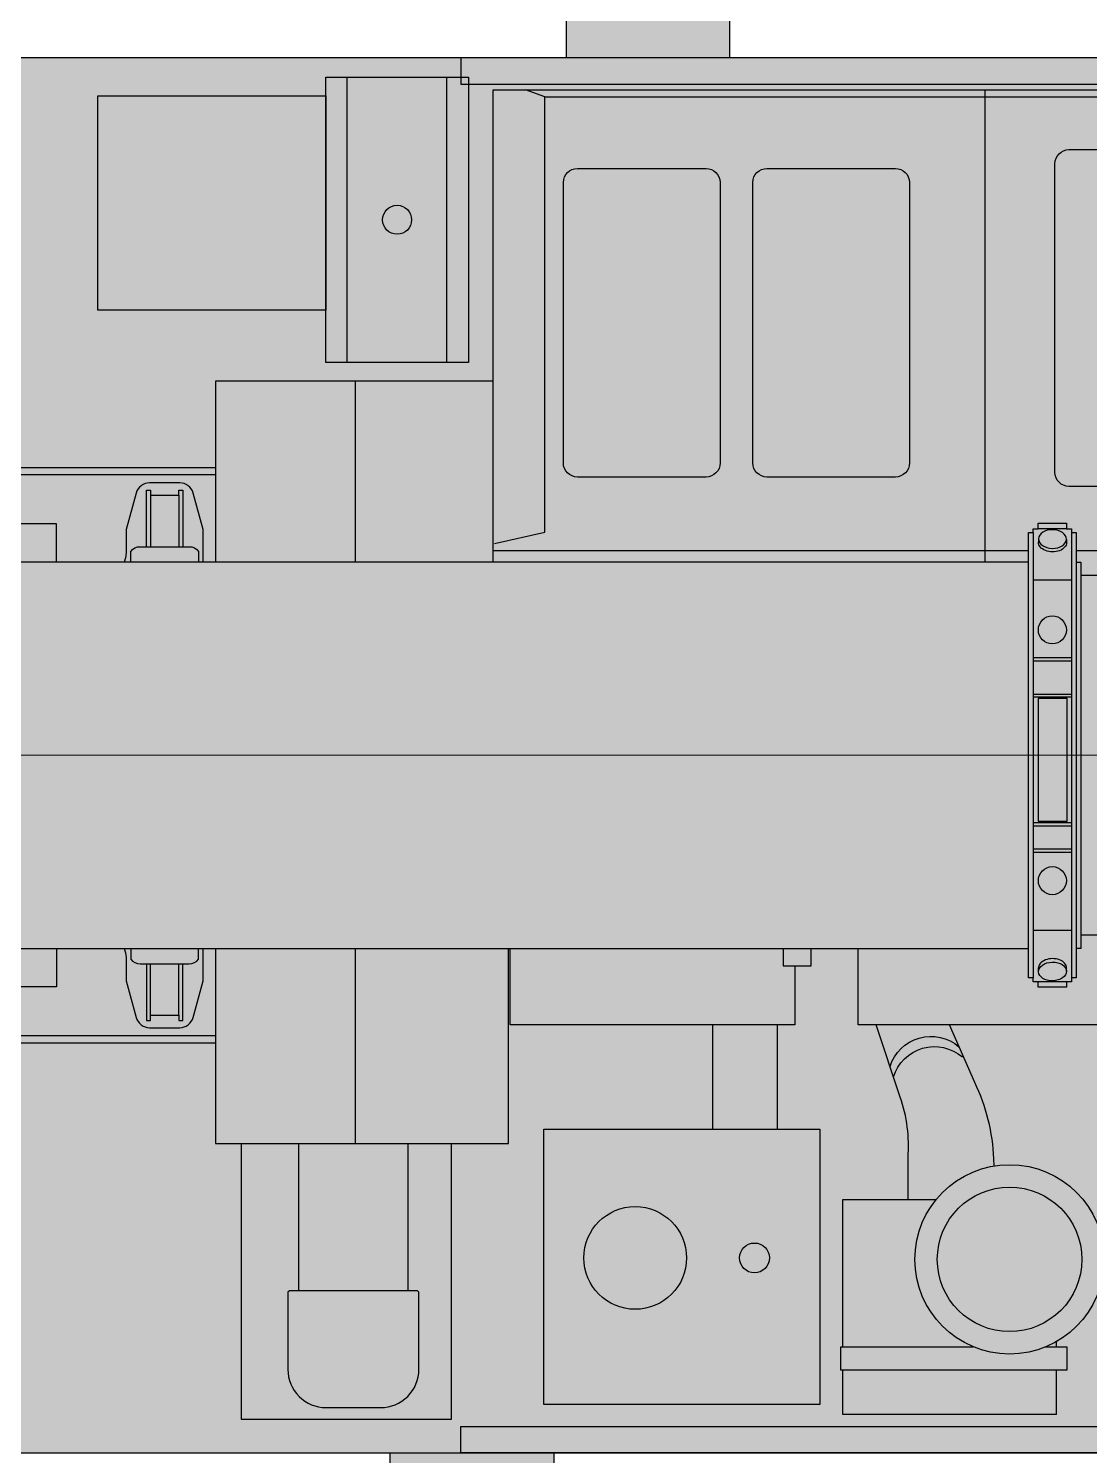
# Model space of a CAD drawing. Header units: millimetres. Extents: x -4300 to 16918, y -16722 to 12457.
# Drawn here: x 4074 to 6342, y -13719 to -10668 of the extents above; entities that cross this region are included whole.
import ezdxf

# ---------------------------------------------------------------- set-up
doc = ezdxf.new("R2010")
doc.units = ezdxf.units.MM
doc.set_wipeout_variables(frame=1)
doc.layers.add('Техника KA-1300SL', color=250, linetype='Continuous')
doc.layers.add('Техника KA-1300SL Штрих', color=7, linetype='Continuous', true_color=0xffe79e)

# ---------------------------------------------------------------- blocks, each defined once
blk = doc.blocks.new('KA-1300SL-20230312.202802')
at = {"color": 0, "linetype": 'ByBlock', "lineweight": -2, "transparency": 16777216}
blk.add_wipeout([(-10.001205318694758, -476.00092897733157), (-10.001205318694758, -484.0018932322829), (-21.000767288245697, -484.00894875631644), (-21.000767288245697, -496.00333961471006), (-81.00094367633932, -496.00333961471006), (-81.00094367633932, -484.00894875631644), (-92.00050564588679, -484.0018932322829), (-92.00050564588679, -476.00092897733157), (-102.00171096457422, -476.00092897733157), (-102.00171096457422, -413.00215487463186), (-111.99938852124978, -413.00215487463186), (-111.99938852124978, 413.00215487463174), (-102.00171096457422, 413.00215487463174), (-102.00171096457422, 476.00092897733157), (-92.00050564588679, 476.00092897733157), (-92.00050564588679, 484.0018932322828), (-81.00094367633932, 484.0089487563166), (-81.00094367633932, 496.00333961471006), (-21.000767288245697, 496.00333961471006), (-21.000767288245697, 484.0089487563166), (-10.001205318694758, 484.0018932322828), (-10.001205318694758, 476.00092897733157), (0, 476.00092897733157), (0, -476.00092897733157)], dxfattribs=at)
at = {"layer": 'Техника KA-1300SL Штрих', "ltscale": 30, "transparency": 16777216}
h = blk.add_hatch(color=256, dxfattribs=at)
h.dxf.hatch_style = 1
h.paths.add_polyline_path([(0, -476.0009289773316), (-10.0012053186947, -476.0009289773316), (-10.0012053186947, -484.0018932322828), (-21.0007672882457, -484.0089487563164), (-21.0007672882457, -496.0033396147101), (-81.00094367633938, -496.0033396147101), (-81.00094367633938, -484.0089487563164), (-92.00050564588673, -484.0018932322828), (-92.00050564588673, -476.0009289773316), (-102.0017109645742, -476.0009289773316), (-102.0017109645742, -413.0021548746317), (-111.9993885212498, -413.0021548746317), (-111.9993885212498, 413.0021548746317), (-102.0017109645742, 413.0021548746317), (-102.0017109645742, 476.0009289773316), (-92.00050564588673, 476.0009289773316), (-92.00050564588673, 484.0018932322828), (-81.00094367633938, 484.0089487563164), (-81.00094367633938, 496.0033396147101), (-21.0007672882457, 496.0033396147101), (-21.0007672882457, 484.0089487563164), (-10.0012053186947, 484.0018932322828), (-10.0012053186947, 476.0009289773316), (0, 476.0009289773316)])
h.paths.add_polyline_path([(-82.75071363685493, 141.0011200644403), (-82.75071363685493, -121.0128204751309), (-20.80212667860906, -121.0128204751309), (-20.80212667860906, 141.0011200644403)], flags=16)
h = blk.add_hatch(color=256, dxfattribs=at)
h.dxf.hatch_style = 1
h.set_gradient(color1=(173, 173, 173), tint=1, name='CYLINDER')
h.paths.add_polyline_path([(-82.75071363685493, 141.0011200644403), (-82.75071363685493, -121.0128204751309), (-20.80212667860906, -121.0128204751309), (-20.80212667860906, 141.0011200644403)])
at = {"color": 0, "linetype": 'ByBlock', "lineweight": -2, "transparency": 16777216}
for p, q in [((-81.0855623419593, 461.5372072457048), (-81.0855623419593, 454.0665817118952)), ((-21.39582901136964, 461.5372072457048), (-21.39582901136964, 454.0665817118952)), ((-81.0855623419593, -461.5372072457048), (-81.0855623419593, -454.0665817118952)), ((-21.39582901136964, -461.5372072457048), (-21.39582901136964, -454.0665817118952))]:
    blk.add_line(p, q, dxfattribs=at)
for points in [[(0, -476.0009289773316), (-10.0012053186947, -476.0009289773316), (-10.0012053186947, -484.0018932322828), (-21.0007672882457, -484.0089487563164), (-21.0007672882457, -496.0033396147101), (-81.00094367633938, -496.0033396147101), (-81.00094367633938, -484.0089487563164), (-92.00050564588673, -484.0018932322828), (-92.00050564588673, -476.0009289773316), (-102.0017109645742, -476.0009289773316), (-102.0017109645742, -413.0021548746317), (-111.9993885212498, -413.0021548746317), (-111.9993885212498, 413.0021548746317), (-102.0017109645742, 413.0021548746317), (-102.0017109645742, 476.0009289773316), (-92.00050564588673, 476.0009289773316), (-92.00050564588673, 484.0018932322828), (-81.00094367633938, 484.0089487563164), (-81.00094367633938, 496.0033396147101), (-21.0007672882457, 496.0033396147101), (-21.0007672882457, 484.0089487563164), (-10.0012053186947, 484.0018932322828), (-10.0012053186947, 476.0009289773316), (0, 476.0009289773316)], [(-82.75071363685493, 141.0011200644403), (-82.75071363685493, -121.0128204751309), (-20.80212667860906, -121.0128204751309), (-20.80212667860906, 141.0011200644403)]]:
    blk.add_lwpolyline(points, close=True, dxfattribs=at)
for points in [[(-92.00050564588673, -476.0009289773316), (-92.00050564588673, 476.0009289773316)], [(-81.00094367633938, 484.0089487563164), (-21.0007672882457, 484.0089487563164)], [(-9.983566508602962, -476.0009289773316), (-9.983566508602962, 476.0009289773316)], [(-102.0017109645742, -413.0021548746317), (-102.0017109645742, 413.0021548746317)], [(-92.00050564588673, 374.6271596518091), (-9.983566508602962, 374.6271596518091)], [(-91.98639459782498, 208.0039040566307), (-9.983566508602962, 208.0039040566307)], [(-91.98639459782498, 201.0012964525413), (-9.983566508602962, 201.0012964525413)], [(-10.0012053186947, 150.5013831766919), (-91.98639459782498, 150.5013831766919)], [(-91.98639459782498, 144.5006599854769), (-10.0012053186947, 144.5006599854769)], [(-91.98639459782498, -124.5123603961674), (-10.0012053186947, -124.5123603961674)], [(-10.0012053186947, -130.5130835873824), (-91.98639459782498, -130.5130835873824)], [(-91.98639459782498, -201.0012964525413), (-9.983566508602962, -201.0012964525413)], [(-91.98639459782498, -208.0039040566307), (-9.983566508602962, -208.0039040566307)], [(-92.00050564588673, -374.6271596518091), (-9.983566508602962, -374.6271596518091)], [(-81.00094367633938, -484.0089487563164), (-21.0007672882457, -484.0089487563164)]]:
    blk.add_lwpolyline(points, dxfattribs=at)
for centre in [(-50.99792297939348, 268.0152194573784), (-50.99792297939348, -268.0152194573784)]:
    blk.add_circle(centre, 29.97591387476148, dxfattribs=at)
blk.add_ellipse((-51.24069567666447, 462.2074820289672), major_axis=(-29.84486666529483, -0.6702747832623553), ratio=0.6705945017186393, dxfattribs=at)
blk.add_ellipse((-51.24069567666447, 454.7368564951576), major_axis=(-29.84486666529483, -0.6702747832623553), ratio=0.6705945017186393, start_param=6.253066318230379, end_param=9.42477796076938, dxfattribs=at)
at = {"color": 0, "linetype": 'ByBlock', "lineweight": -2, "transparency": 16777216, "extrusion": (0, 0, -1)}
blk.add_ellipse((-51.24069567666447, -462.2074820289672), major_axis=(-29.84486666529483, 0.6702747832623592), ratio=0.6705945017186393, dxfattribs=at)
blk.add_ellipse((-51.24069567666447, -454.7368564951576), major_axis=(-29.84486666529483, 0.6702747832623592), ratio=0.6705945017186393, start_param=6.253066318230379, end_param=9.42477796076938, dxfattribs=at)
blk = doc.blocks.new('KA-1300SL-20230914.120726')
at = {"color": 0, "linetype": 'ByBlock', "lineweight": -2, "transparency": 16777216}
blk.add_wipeout([(-9291.96874633288, 39.8931405182675), (-9307.615104170627, 29.948719068915125), (-9317.52333490026, 14.279418020121739), (-9319.799420021593, -4.119480535760886), (-9314.008272035619, -21.730915359586106), (-9301.256904063246, -35.18835368871896), (-9291.96920302798, -39.8929759863322), (-9291.969203027984, -39.89297598632402), (-9290.698294881266, -213.8917088613207), (-9288.597346624207, -387.8823990319279), (-9285.666406069016, -561.861086913761), (-9281.905539916435, -735.8238131955832), (-9281.905539916428, -735.8238131955977), (-9259.785850837165, -1295.4048556536372), (-9259.785850837165, -1295.4048556536372), (-9253.520432900952, -1320.3568249843775), (-9239.762042273976, -1342.0953374163091), (-9219.892449161813, -1358.4371703904499), (-9195.907178513839, -1367.7410957631637), (-9180.256805328838, -1369.5288124765766), (-9088.04786731637, -1369.5288124765766), (-9088.033798504744, -1359.550507830706), (-9051.300131348788, -1359.5364390190807), (-9051.296614145882, -1317.2455912707792), (-9042.943257242834, -1317.2455912707792), (-9042.943257242834, -1359.5118185987349), (-8492.884377485316, -1449.4748345423495), (-7903.365998319267, -1449.4748345423495), (-7903.102208101279, -1452.8689353471646), (-7903.102208101279, -1452.8689353471646), (-7901.834117993775, -1459.140302861123), (-7898.30377663728, -1464.4764806057747), (-7893.027941696531, -1468.0963795952302), (-7886.778869412003, -1469.4701330660582), (-7886.778869412003, -1469.4701330660582), (-7588.611510212533, -1469.4701330660582), (-7588.611510212533, -1250.3694952057322), (-7613.544961617034, -1250.3694952057322), (-7613.488686370632, -1242.508546709667), (-7613.488686370632, -1242.508546709667), (-7604.553499974532, -1249.0780643791431), (-7593.463875160912, -1249.2058917461673), (-7584.379632518811, -1242.844079585937), (-7580.7083552815275, -1232.379002338751), (-7580.7083552815275, -1150.403554195902), (-7590.964518957016, -1150.403554195902), (-7590.964518957016, -837.8649039202892), (-7557.290818329748, -837.8649039202892), (-7557.290818329748, -1148.5921946990302), (-7557.797295548291, -1148.5921946990302), (-7562.0882830942755, -1152.8831822450156), (-7562.0882830942755, -1441.188304494527), (-7562.0882830942755, -1441.188304494527), (-7558.0994565668225, -1461.1820058817702), (-7546.768293404287, -1478.1308575718567), (-7529.817154245315, -1489.4585984517298), (-7509.822647903035, -1493.4433880769175), (-7509.822647903035, -1493.4433880769175), (-7496.415070423265, -1493.4609740916048), (-7492.3409258957945, -1491), (1943.4022932506177, -1491), (1943.4022932506177, -1473.6696733364734), (2178.4745495095694, -1473.6696733364734), (2178.4745495095694, -1451.194746763652), (2191.1857208138244, -1451.194746763652), (2191.1857208138244, -1470.4901219089588), (2194.386375458779, -1473.680224945192), (2253.6688304486015, -1473.680224945192), (2253.6688304486015, -1485.7758857408044), (2328.645044807424, -1485.7758857408044), (2328.645044807424, -1473.680224945192), (2473.596010991968, -1473.680224945192), (2473.596010991968, -1485.7794029437082), (2548.561673742077, -1485.7794029437082), (2548.561673742077, -1473.680224945192), (2607.8335771231787, -1473.680224945192), (2611.0447833768476, -1470.4901219089588), (2611.0447833768476, -1261.3959263177476), (3379.6626517470922, -1261.3959263177476), (3379.6626517470922, -1397.8774679033277), (3390.667979641671, -1407.8944617811712), (3709.5375951490623, -1407.8944617811712), (3720.53940584074, -1397.8915367149566), (3720.53940584074, -1261.3959263177476), (3723.666199224658, -1261.3959263177476), (3755.820468196295, -1234.5596681408097), (3755.9154326747666, -1113.6452666195974), (3763.63569305463, -1113.6452666195974), (3763.63569305463, -1401.5142557086992), (3773.613997700507, -1401.5142557086992), (3773.613997700507, -1461.486082468201), (3776.1956246339096, -1482.5963343132853), (3785.111734001999, -1488.6881297474229), (3793.4158500643507, -1491.2134814343226), (3864.322660660305, -1491.2134814343226), (3872.64084553429, -1488.6881297474229), (3881.542886090756, -1482.5963343132853), (3883.5969325881724, -1461.486082468201), (3883.5969325881724, -1401.5142557086992), (3908.399985074683, -1401.5142557086992), (3909.999999999998, -1399.4953812403437), (3909.999999999998, 1399.4953812403446), (3908.399985074683, 1401.5142557086992), (3883.5969325881724, 1401.5142557086992), (3883.5969325881724, 1461.4860824682046), (3881.542886090756, 1482.5963343132871), (3872.64084553429, 1488.6881297474256), (3864.322660660305, 1491.2134814343235), (3793.4158500643507, 1491.2134814343235), (3785.111734001999, 1488.6881297474256), (3776.1956246339096, 1482.5963343132871), (3773.613997700507, 1461.4860824682046), (3773.613997700507, 1401.5142557086992), (3763.63569305463, 1401.5142557086992), (3763.63569305463, 1113.6452666195992), (3755.9154326747666, 1113.6452666195992), (3755.820468196295, 1234.5596681408088), (3723.666199224658, 1261.3959263177503), (3197.7353314060374, 1261.3959263177503), (3197.7353314060374, 1397.8915367149575), (3186.7335207143615, 1407.894461781173), (2824.8731340802697, 1407.894461781173), (2813.8678061856917, 1397.8774679033313), (2813.8678061856917, 1261.3959263177503), (2611.0447833768476, 1261.3959263177503), (2611.0447833768476, 1470.4901219089597), (2607.8335771231787, 1473.6802249451948), (2548.561673742077, 1473.6802249451948), (2548.561673742077, 1485.779402943711), (2473.596010991968, 1485.779402943711), (2473.596010991968, 1473.6802249451948), (2328.645044807424, 1473.6802249451948), (2328.645044807424, 1485.7758857408053), (2253.6688304486015, 1485.7758857408053), (2253.6688304486015, 1473.6802249451948), (2194.386375458779, 1473.6802249451948), (2191.1857208138244, 1470.4901219089597), (2191.1857208138244, 1451.1947467636537), (2178.4745495095694, 1451.1947467636537), (2178.4745495095694, 1473.669673336476), (1943.4022932506177, 1473.669673336476), (1943.4022932506177, 1491.0000000000027), (-7492.3409258957945, 1491.0000000000027), (-7496.415070423265, 1493.4609740916067), (-7509.822647903035, 1493.4433880769184), (-7509.822647903035, 1493.4433880769184), (-7529.8127563827975, 1489.4510313464225), (-7546.7600068112515, 1478.1225693055521), (-7558.091890349616, 1461.1776064915111), (-7562.0882830942755, 1441.1883044945307), (-7562.0882830942755, 1441.1883044945307), (-7562.0882830942755, 1152.8831822450165), (-7557.797295548291, 1148.592194699032), (-7557.290818329748, 1148.592194699032), (-7557.290818329748, 837.8649039202892), (-7590.964518957016, 837.8649039202892), (-7590.964518957016, 1150.403554195901), (-7580.7083552815275, 1150.403554195901), (-7580.7083552815275, 1232.3790023387528), (-7580.7083552815275, 1232.3790023387528), (-7584.379632518811, 1242.8440795859397), (-7593.463875160912, 1249.20589174617), (-7604.553499974532, 1249.0780643791468), (-7613.488686370632, 1242.5085467096696), (-7613.544961617034, 1250.369495205733), (-7588.611510212533, 1250.369495205733), (-7588.611510212533, 1469.47013306606), (-7886.778869412003, 1469.47013306606), (-7886.778869412003, 1469.47013306606), (-7893.027941696532, 1468.0963795952312), (-7898.30377663728, 1464.4764806057765), (-7901.834117993775, 1459.1403028611248), (-7903.102208101279, 1452.8689353471646), (-7903.102208101279, 1452.8689353471646), (-7903.365998319267, 1449.4748345423513), (-8492.884377485316, 1449.4748345423513), (-9042.943257242834, 1359.5118185987385), (-9042.943257242834, 1317.245591270782), (-9051.296614145882, 1317.245591270782), (-9051.300131348788, 1359.5364390190834), (-9088.033798504744, 1359.5505078307078), (-9088.04786731637, 1369.5288124765802), (-9180.256805328838, 1369.5288124765802), (-9180.256805328838, 1369.5288124765802), (-9205.58735338048, 1365.0321947697985), (-9228.238900297973, 1352.835323956252), (-9245.936526471203, 1334.163145100255), (-9256.902839963957, 1310.8909255289227), (-9259.785850837165, 1295.4048556536409), (-9281.905539916428, 735.8238131956014), (-9281.905539916428, 735.8238131956032), (-9285.666472602039, 561.8611304214219), (-9288.597359229563, 387.88248369650773), (-9290.698133080092, 213.89183348252027), (-9291.96874633147, 39.89314051437759), (-9291.968746331466, 39.89314051435758)], dxfattribs=at)
at = {"layer": 'Техника KA-1300SL Штрих', "true_color": 0xadadad, "transparency": 16777216}
h = blk.add_hatch(color=253, dxfattribs=at)
h.dxf.hatch_style = 1
edge = h.paths.add_edge_path()
edge.add_arc((-9277.597083048966, 1.374302019340151e-09), 42.40291694974341, 109.8117585431107, 250.1875855357099)
edge.add_arc((27182.637754929, 139.5180317293714), 36475.04819800975, 180.2818237534648, 181.3751375568998)
edge.add_line((-9281.905539916428, -735.8238131955995), (-9259.785850837165, -1295.404855653637))
edge.add_arc((-9178.912336112773, -1288.360191174856), 81.1797553673018, 184.9783083922661, 269.0510450129045)
edge.add_line((-9180.256805328838, -1369.528812476577), (-9088.04786731637, -1369.528812476577))
edge.add_line((-9088.04786731637, -1369.528812476577), (-9088.033798504744, -1359.550507830706))
edge.add_line((-9088.033798504744, -1359.550507830706), (-9051.300131348788, -1359.536439019082))
edge.add_line((-9051.300131348788, -1359.536439019082), (-9051.296614145882, -1317.24559127078))
edge.add_line((-9051.296614145882, -1317.24559127078), (-9042.943257242834, -1317.24559127078))
edge.add_line((-9042.943257242834, -1317.24559127078), (-9042.943257242834, -1359.511818598735))
edge.add_line((-9042.943257242834, -1359.511818598735), (-8492.884377485316, -1449.47483454235))
edge.add_line((-8492.884377485316, -1449.47483454235), (-7903.365998319267, -1449.47483454235))
edge.add_line((-7903.365998319267, -1449.47483454235), (-7903.102208101279, -1452.868935347165))
edge.add_arc((-7886.379061033759, -1452.751352403245), 16.72356043402818, 180.4028485419735, 268.6301053885255)
edge.add_line((-7886.778869412004, -1469.470133066058), (-7588.611510212534, -1469.470133066058))
edge.add_line((-7588.611510212534, -1469.470133066058), (-7588.611510212534, -1250.369495205731))
edge.add_line((-7588.611510212534, -1250.369495205731), (-7613.544961617034, -1250.369495205731))
edge.add_line((-7613.544961617034, -1250.369495205731), (-7613.488686370632, -1242.508546709668))
edge.add_arc((-7598.810003777294, -1231.905225529328), 18.10784754545376, 215.8429124893747, 358.5007323689258)
edge.add_line((-7580.708355281528, -1232.379002338751), (-7580.708355281528, -1150.403554195901))
edge.add_line((-7580.708355281528, -1150.403554195901), (-7590.964518957016, -1150.403554195901))
edge.add_line((-7590.964518957016, -1150.403554195901), (-7590.964518957016, -837.8649039202892))
edge.add_line((-7590.964518957016, -837.8649039202892), (-7557.290818329749, -837.8649039202892))
edge.add_line((-7557.290818329749, -837.8649039202892), (-7557.290818329749, -1148.59219469903))
edge.add_line((-7557.290818329749, -1148.59219469903), (-7557.797295548292, -1148.59219469903))
edge.add_line((-7557.797295548292, -1148.59219469903), (-7562.088283094276, -1152.883182245015))
edge.add_line((-7562.088283094276, -1152.883182245015), (-7562.088283094276, -1441.188304494527))
edge.add_arc((-7509.795278835592, -1441.150377226416), 52.29301801269855, 180.0415556926017, 269.9700125908796)
edge.add_line((-7509.822647903035, -1493.443388076917), (-7496.415070423264, -1493.460974091605))
edge.add_line((-7496.415070423264, -1493.460974091605), (-7492.340925895795, -1490.999999999999))
edge.add_line((-7492.340925895795, -1490.999999999999), (1943.402293250619, -1490.999999999999))
edge.add_line((1943.402293250619, -1490.999999999999), (1943.402293250619, -1473.669673336474))
edge.add_line((1943.402293250619, -1473.669673336474), (2178.474549509569, -1473.669673336474))
edge.add_line((2178.474549509569, -1473.669673336474), (2178.474549509569, -1451.194746763652))
edge.add_line((2178.474549509569, -1451.194746763652), (2191.185720813824, -1451.194746763652))
edge.add_line((2191.185720813824, -1451.194746763652), (2191.185720813824, -1470.490121908958))
edge.add_line((2191.185720813824, -1470.490121908958), (2194.386375458779, -1473.680224945193))
edge.add_line((2194.386375458779, -1473.680224945193), (2253.668830448601, -1473.680224945193))
edge.add_line((2253.668830448601, -1473.680224945193), (2253.668830448601, -1485.775885740803))
edge.add_line((2253.668830448601, -1485.775885740803), (2328.645044807424, -1485.775885740803))
edge.add_line((2328.645044807424, -1485.775885740803), (2328.645044807424, -1473.680224945193))
edge.add_line((2328.645044807424, -1473.680224945193), (2473.596010991968, -1473.680224945193))
edge.add_line((2473.596010991968, -1473.680224945193), (2473.596010991968, -1485.779402943709))
edge.add_line((2473.596010991968, -1485.779402943709), (2548.561673742078, -1485.779402943709))
edge.add_line((2548.561673742078, -1485.779402943709), (2548.561673742078, -1473.680224945193))
edge.add_line((2548.561673742078, -1473.680224945193), (2607.833577123179, -1473.680224945193))
edge.add_line((2607.833577123179, -1473.680224945193), (2611.044783376848, -1470.490121908958))
edge.add_line((2611.044783376848, -1470.490121908958), (2611.044783376848, -1261.395926317748))
edge.add_line((2611.044783376848, -1261.395926317748), (3379.662651747093, -1261.395926317748))
edge.add_line((3379.662651747093, -1261.395926317748), (3379.662651747093, -1397.877467903329))
edge.add_line((3379.662651747093, -1397.877467903329), (3390.667979641671, -1407.894461781171))
edge.add_line((3390.667979641671, -1407.894461781171), (3709.537595149063, -1407.894461781171))
edge.add_line((3709.537595149063, -1407.894461781171), (3720.539405840739, -1397.891536714956))
edge.add_line((3720.539405840739, -1397.891536714956), (3720.539405840739, -1261.395926317748))
edge.add_line((3720.539405840739, -1261.395926317748), (3723.666199224658, -1261.395926317748))
edge.add_line((3723.666199224658, -1261.395926317748), (3755.820468196295, -1234.559668140809))
edge.add_line((3755.820468196295, -1234.559668140809), (3755.915432674766, -1113.645266619597))
edge.add_line((3755.915432674766, -1113.645266619597), (3763.635693054631, -1113.645266619597))
edge.add_line((3763.635693054631, -1113.645266619597), (3763.635693054631, -1401.514255708697))
edge.add_line((3763.635693054631, -1401.514255708697), (3773.613997700507, -1401.514255708697))
edge.add_line((3773.613997700507, -1401.514255708697), (3773.613997700507, -1461.486082468203))
edge.add_line((3773.613997700507, -1461.486082468203), (3776.19562463391, -1482.596334313285))
edge.add_line((3776.19562463391, -1482.596334313285), (3785.111734001998, -1488.688129747424))
edge.add_line((3785.111734001998, -1488.688129747424), (3793.415850064351, -1491.213481434322))
edge.add_line((3793.415850064351, -1491.213481434322), (3864.322660660305, -1491.213481434322))
edge.add_line((3864.322660660305, -1491.213481434322), (3872.640845534289, -1488.688129747424))
edge.add_line((3872.640845534289, -1488.688129747424), (3881.542886090755, -1482.596334313285))
edge.add_line((3881.542886090755, -1482.596334313285), (3883.596932588173, -1461.486082468203))
edge.add_line((3883.596932588173, -1461.486082468203), (3883.596932588173, -1401.514255708697))
edge.add_line((3883.596932588173, -1401.514255708697), (3908.399985074683, -1401.514255708697))
edge.add_line((3908.399985074683, -1401.514255708697), (3909.999999999999, -1399.495381240343))
edge.add_line((3909.999999999999, -1399.495381240343), (3909.999999999999, 1399.495381240345))
edge.add_line((3909.999999999999, 1399.495381240345), (3908.399985074683, 1401.514255708699))
edge.add_line((3908.399985074683, 1401.514255708699), (3883.596932588173, 1401.514255708699))
edge.add_line((3883.596932588173, 1401.514255708699), (3883.596932588173, 1461.486082468205))
edge.add_line((3883.596932588173, 1461.486082468205), (3881.542886090755, 1482.596334313287))
edge.add_line((3881.542886090755, 1482.596334313287), (3872.640845534289, 1488.688129747426))
edge.add_line((3872.640845534289, 1488.688129747426), (3864.322660660305, 1491.213481434324))
edge.add_line((3864.322660660305, 1491.213481434324), (3793.415850064351, 1491.213481434324))
edge.add_line((3793.415850064351, 1491.213481434324), (3785.111734001998, 1488.688129747426))
edge.add_line((3785.111734001998, 1488.688129747426), (3776.19562463391, 1482.596334313287))
edge.add_line((3776.19562463391, 1482.596334313287), (3773.613997700507, 1461.486082468205))
edge.add_line((3773.613997700507, 1461.486082468205), (3773.613997700507, 1401.514255708699))
edge.add_line((3773.613997700507, 1401.514255708699), (3763.635693054631, 1401.514255708699))
edge.add_line((3763.635693054631, 1401.514255708699), (3763.635693054631, 1113.645266619599))
edge.add_line((3763.635693054631, 1113.645266619599), (3755.915432674766, 1113.645266619599))
edge.add_line((3755.915432674766, 1113.645266619599), (3755.820468196295, 1234.559668140811))
edge.add_line((3755.820468196295, 1234.559668140811), (3723.666199224658, 1261.39592631775))
edge.add_line((3723.666199224658, 1261.39592631775), (3197.735331406037, 1261.39592631775))
edge.add_line((3197.735331406037, 1261.39592631775), (3197.735331406037, 1397.891536714958))
edge.add_line((3197.735331406037, 1397.891536714958), (3186.733520714361, 1407.894461781173))
edge.add_line((3186.733520714361, 1407.894461781173), (2824.873134080269, 1407.894461781173))
edge.add_line((2824.873134080269, 1407.894461781173), (2813.867806185691, 1397.877467903331))
edge.add_line((2813.867806185691, 1397.877467903331), (2813.867806185691, 1261.39592631775))
edge.add_line((2813.867806185691, 1261.39592631775), (2611.044783376848, 1261.39592631775))
edge.add_line((2611.044783376848, 1261.39592631775), (2611.044783376848, 1470.49012190896))
edge.add_line((2611.044783376848, 1470.49012190896), (2607.833577123179, 1473.680224945195))
edge.add_line((2607.833577123179, 1473.680224945195), (2548.561673742078, 1473.680224945195))
edge.add_line((2548.561673742078, 1473.680224945195), (2548.561673742078, 1485.779402943711))
edge.add_line((2548.561673742078, 1485.779402943711), (2473.596010991968, 1485.779402943711))
edge.add_line((2473.596010991968, 1485.779402943711), (2473.596010991968, 1473.680224945195))
edge.add_line((2473.596010991968, 1473.680224945195), (2328.645044807424, 1473.680224945195))
edge.add_line((2328.645044807424, 1473.680224945195), (2328.645044807424, 1485.775885740805))
edge.add_line((2328.645044807424, 1485.775885740805), (2253.668830448601, 1485.775885740805))
edge.add_line((2253.668830448601, 1485.775885740805), (2253.668830448601, 1473.680224945195))
edge.add_line((2253.668830448601, 1473.680224945195), (2194.386375458779, 1473.680224945195))
edge.add_line((2194.386375458779, 1473.680224945195), (2191.185720813824, 1470.49012190896))
edge.add_line((2191.185720813824, 1470.49012190896), (2191.185720813824, 1451.194746763654))
edge.add_line((2191.185720813824, 1451.194746763654), (2178.474549509569, 1451.194746763654))
edge.add_line((2178.474549509569, 1451.194746763654), (2178.474549509569, 1473.669673336476))
edge.add_line((2178.474549509569, 1473.669673336476), (1943.402293250619, 1473.669673336476))
edge.add_line((1943.402293250619, 1473.669673336476), (1943.402293250619, 1491.000000000001))
edge.add_line((1943.402293250619, 1491.000000000001), (-7492.340925895795, 1491.000000000001))
edge.add_line((-7492.340925895795, 1491.000000000001), (-7496.415070423264, 1493.460974091607))
edge.add_line((-7496.415070423264, 1493.460974091607), (-7509.822647903035, 1493.443388076918))
edge.add_arc((-7509.766925388432, 1441.122018053988), 52.32139969529743, 90.0610202619338, 179.9274114545853)
edge.add_line((-7562.088283094276, 1441.188304494529), (-7562.088283094276, 1152.883182245017))
edge.add_line((-7562.088283094276, 1152.883182245017), (-7557.797295548292, 1148.592194699032))
edge.add_line((-7557.797295548292, 1148.592194699032), (-7557.290818329749, 1148.592194699032))
edge.add_line((-7557.290818329749, 1148.592194699032), (-7557.290818329749, 837.864903920291))
edge.add_line((-7557.290818329749, 837.864903920291), (-7590.964518957016, 837.864903920291))
edge.add_line((-7590.964518957016, 837.864903920291), (-7590.964518957016, 1150.403554195903))
edge.add_line((-7590.964518957016, 1150.403554195903), (-7580.708355281528, 1150.403554195903))
edge.add_line((-7580.708355281528, 1150.403554195903), (-7580.708355281528, 1232.379002338753))
edge.add_arc((-7598.810003777294, 1231.90522552933), 18.10784754545368, 1.499267631074234, 144.1570875106253)
edge.add_line((-7613.488686370632, 1242.50854670967), (-7613.544961617034, 1250.369495205733))
edge.add_line((-7613.544961617034, 1250.369495205733), (-7588.611510212534, 1250.369495205733))
edge.add_line((-7588.611510212534, 1250.369495205733), (-7588.611510212534, 1469.47013306606))
edge.add_line((-7588.611510212534, 1469.47013306606), (-7886.778869412004, 1469.47013306606))
edge.add_arc((-7886.379061033759, 1452.751352403247), 16.72356043402784, 91.36989461147445, 179.5971514580265)
edge.add_line((-7903.102208101279, 1452.868935347166), (-7903.365998319267, 1449.474834542351))
edge.add_line((-7903.365998319267, 1449.474834542351), (-8492.884377485316, 1449.474834542351))
edge.add_line((-8492.884377485316, 1449.474834542351), (-9042.943257242834, 1359.511818598737))
edge.add_line((-9042.943257242834, 1359.511818598737), (-9042.943257242834, 1317.245591270782))
edge.add_line((-9042.943257242834, 1317.245591270782), (-9051.296614145882, 1317.245591270782))
edge.add_line((-9051.296614145882, 1317.245591270782), (-9051.300131348788, 1359.536439019083))
edge.add_line((-9051.300131348788, 1359.536439019083), (-9088.033798504744, 1359.550507830708))
edge.add_line((-9088.033798504744, 1359.550507830708), (-9088.04786731637, 1369.528812476578))
edge.add_line((-9088.04786731637, 1369.528812476578), (-9180.256805328838, 1369.528812476578))
edge.add_arc((-9178.912336112773, 1288.360191174858), 81.17975536730201, 90.94895498709552, 175.0216916077339)
edge.add_line((-9259.785850837165, 1295.404855653639), (-9281.905539916428, 735.8238131956014))
edge.add_arc((27177.32752926914, -139.4173518668249), 36469.73708556472, 178.6248203610901, 179.718293120544)
edge = h.paths.add_edge_path(flags=17)
edge.add_line((-7562.088283094276, 1284.535604239912), (-7562.088283094276, 1441.188304494529))
edge.add_arc((-7509.766925388432, 1441.122018053988), 52.32139969529763, 90.06102026193378, 179.9274114545853, ccw=False)
edge.add_line((-7509.822647903035, 1493.443388076918), (-7496.415070423264, 1493.460974091607))
edge.add_line((-7496.415070423264, 1493.460974091607), (-7492.340925895795, 1491.000000000001))
edge.add_line((-7492.340925895795, 1491.000000000001), (-4998.237293179744, 1491.000000000001))
edge.add_line((-4998.237293179744, 1491.000000000001), (-4998.237293179744, 1434.477481348843))
edge.add_line((-4998.237293179744, 1434.477481348843), (-7497.677746266713, 1434.477481348843))
edge.add_arc((-7497.224810091227, 1414.15833324625), 20.32419569858019, 91.27697450935241, 179.086999573225)
edge.add_line((-7517.546425485788, 1414.482182825133), (-7517.546425485788, 1304.534419966529))
edge.add_arc((-7537.965078200546, 1304.951197988956), 20.42290583158759, 271.5332478487762, 358.8306620186255, ccw=False)
edge.add_line((-7537.418621907768, 1284.535604239913), (-7562.088283094276, 1284.535604239912))
edge = h.paths.add_edge_path(flags=17)
edge.add_arc((-9277.59708304896, 1.374301994511921e-09), 42.40291694974527, 109.8117585431176, 250.187585535703)
edge.add_arc((27182.637754929, 139.5180317293714), 36475.04819800975, 180.2818237534648, 181.3751375568998)
edge.add_line((-9281.905539916428, -735.8238131955995), (-9259.785850837165, -1295.404855653637))
edge.add_arc((-9178.912336112773, -1288.360191174856), 81.1797553673018, 184.9783083922661, 269.0510450129045)
edge.add_line((-9180.256805328838, -1369.528812476577), (-9088.04786731637, -1369.528812476577))
edge.add_line((-9088.04786731637, -1369.528812476577), (-9088.033798504744, -1359.550507830706))
edge.add_line((-9088.033798504744, -1359.550507830706), (-9051.300131348788, -1359.536439019082))
edge.add_line((-9051.300131348788, -1359.536439019082), (-9051.296614145882, -1317.24559127078))
edge.add_line((-9051.296614145882, -1317.24559127078), (-9042.943257242834, -1317.24559127078))
edge.add_line((-9042.943257242834, -1317.24559127078), (-9042.943257242834, -1359.511818598735))
edge.add_line((-9042.943257242834, -1359.511818598735), (-8492.884377485316, -1449.47483454235))
edge.add_line((-8492.884377485316, -1449.47483454235), (-7903.365998319267, -1449.47483454235))
edge.add_line((-7903.365998319267, -1449.47483454235), (-7903.102208101279, -1452.868935347165))
edge.add_arc((-7886.379061033759, -1452.751352403245), 16.72356043402818, 180.4028485419735, 268.6301053885255)
edge.add_line((-7886.778869412004, -1469.470133066058), (-7588.611510212534, -1469.470133066058))
edge.add_line((-7588.611510212534, -1469.470133066058), (-7588.611510212534, -1250.369495205731))
edge.add_line((-7588.611510212534, -1250.369495205731), (-7613.544961617034, -1250.369495205731))
edge.add_line((-7613.544961617034, -1250.369495205731), (-7613.488686370632, -1242.508546709668))
edge.add_arc((-7598.810003777294, -1231.905225529328), 18.10784754545376, 215.8429124893747, 358.5007323689258)
edge.add_line((-7580.708355281528, -1232.379002338751), (-7580.708355281528, -1150.403554195901))
edge.add_line((-7580.708355281528, -1150.403554195901), (-7590.964518957016, -1150.403554195901))
edge.add_line((-7590.964518957016, -1150.403554195901), (-7590.964518957016, -837.8649039202892))
edge.add_line((-7590.964518957016, -837.8649039202892), (-7557.290818329749, -837.8649039202892))
edge.add_line((-7557.290818329749, -837.8649039202892), (-7557.290818329749, 837.864903920291))
edge.add_line((-7557.290818329749, 837.864903920291), (-7590.964518957016, 837.864903920291))
edge.add_line((-7590.964518957016, 837.864903920291), (-7590.964518957016, 1150.403554195903))
edge.add_line((-7590.964518957016, 1150.403554195903), (-7580.708355281528, 1150.403554195903))
edge.add_line((-7580.708355281528, 1150.403554195903), (-7580.708355281528, 1232.379002338753))
edge.add_arc((-7598.810003777294, 1231.90522552933), 18.10784754545368, 1.499267631074234, 144.1570875106253)
edge.add_line((-7613.488686370632, 1242.50854670967), (-7613.544961617034, 1250.369495205733))
edge.add_line((-7613.544961617034, 1250.369495205733), (-7588.611510212534, 1250.369495205733))
edge.add_line((-7588.611510212534, 1250.369495205733), (-7588.611510212534, 1469.47013306606))
edge.add_line((-7588.611510212534, 1469.47013306606), (-7886.778869412004, 1469.47013306606))
edge.add_arc((-7886.379061033759, 1452.751352403247), 16.72356043402784, 91.36989461147445, 179.5971514580265)
edge.add_line((-7903.102208101279, 1452.868935347166), (-7903.365998319267, 1449.474834542351))
edge.add_line((-7903.365998319267, 1449.474834542351), (-8492.884377485316, 1449.474834542351))
edge.add_line((-8492.884377485316, 1449.474834542351), (-9042.943257242834, 1359.511818598737))
edge.add_line((-9042.943257242834, 1359.511818598737), (-9042.943257242834, 1317.245591270782))
edge.add_line((-9042.943257242834, 1317.245591270782), (-9051.296614145882, 1317.245591270782))
edge.add_line((-9051.296614145882, 1317.245591270782), (-9051.300131348788, 1359.536439019083))
edge.add_line((-9051.300131348788, 1359.536439019083), (-9088.033798504744, 1359.550507830708))
edge.add_line((-9088.033798504744, 1359.550507830708), (-9088.04786731637, 1369.528812476578))
edge.add_line((-9088.04786731637, 1369.528812476578), (-9180.256805328838, 1369.528812476578))
edge.add_arc((-9178.912336112773, 1288.360191174858), 81.17975536730201, 90.94895498709552, 175.0216916077339)
edge.add_line((-9259.785850837165, 1295.404855653639), (-9281.905539916428, 735.8238131956014))
edge.add_arc((27177.32752926914, -139.4173518668249), 36469.73708556472, 178.6248203610901, 179.718293120544)
edge = h.paths.add_edge_path()
edge.add_line((-4998.237293179744, -1491), (-4998.237293179744, -1434.477481348841))
edge.add_line((-4998.237293179744, -1434.477481348841), (-7497.677746266713, -1434.477481348841))
edge.add_arc((-7497.224810091227, -1414.158333246248), 20.32419569858019, 180.913000426775, 268.7230254906476, ccw=False)
edge.add_line((-7517.546425485788, -1414.482182825132), (-7517.546425485788, -1304.534419966527))
edge.add_arc((-7537.965078200546, -1304.951197988954), 20.42290583158759, 1.169337981374491, 88.46675215122379)
edge.add_line((-7537.418621907768, -1284.535604239911), (-7562.088283094276, -1284.535604239911))
edge.add_line((-7562.088283094276, -1284.535604239911), (-7562.088283094276, -1441.188304494527))
edge.add_arc((-7509.795278835591, -1441.150377226416), 52.29301801269946, 180.0415556926012, 269.9700125908786)
edge.add_line((-7509.822647903035, -1493.443388076917), (-7496.415070423264, -1493.460974091606))
edge.add_line((-7496.415070423264, -1493.460974091606), (-7492.340925895795, -1491))
edge.add_line((-7492.340925895795, -1491), (-4998.237293179744, -1491))
at = {"layer": 'Техника KA-1300SL Штрих', "transparency": 16777216}
h = blk.add_hatch(color=256, dxfattribs=at)
h.dxf.hatch_style = 1
edge = h.paths.add_edge_path()
edge.add_line((-7562.088283094276, 1284.535604239912), (-7562.088283094276, 1441.188304494529))
edge.add_arc((-7509.766925388432, 1441.122018053988), 52.32139969529763, 90.06102026193378, 179.9274114545853, ccw=False)
edge.add_line((-7509.822647903035, 1493.443388076918), (-7496.415070423264, 1493.460974091607))
edge.add_line((-7496.415070423264, 1493.460974091607), (-7492.340925895795, 1491.000000000001))
edge.add_line((-7492.340925895795, 1491.000000000001), (-4998.237293179744, 1491.000000000001))
edge.add_line((-4998.237293179744, 1491.000000000001), (-4998.237293179744, 1434.477481348843))
edge.add_line((-4998.237293179744, 1434.477481348843), (-7497.677746266713, 1434.477481348843))
edge.add_arc((-7497.224810091227, 1414.15833324625), 20.32419569858019, 91.27697450935241, 179.086999573225)
edge.add_line((-7517.546425485788, 1414.482182825133), (-7517.546425485788, 1304.534419966529))
edge.add_arc((-7537.965078200546, 1304.951197988956), 20.42290583158759, 271.5332478487762, 358.8306620186255, ccw=False)
edge.add_line((-7537.418621907768, 1284.535604239913), (-7562.088283094276, 1284.535604239912))
h = blk.add_hatch(color=256, dxfattribs=at)
h.dxf.hatch_style = 1
edge = h.paths.add_edge_path()
edge.add_line((-4998.237293179744, -1491), (-4998.237293179744, -1434.477481348841))
edge.add_line((-4998.237293179744, -1434.477481348841), (-7497.677746266713, -1434.477481348841))
edge.add_arc((-7497.224810091227, -1414.158333246248), 20.32419569858019, 180.913000426775, 268.7230254906476, ccw=False)
edge.add_line((-7517.546425485788, -1414.482182825132), (-7517.546425485788, -1304.534419966527))
edge.add_arc((-7537.965078200546, -1304.951197988954), 20.42290583158759, 1.169337981374491, 88.46675215122379)
edge.add_line((-7537.418621907768, -1284.535604239911), (-7562.088283094276, -1284.535604239911))
edge.add_line((-7562.088283094276, -1284.535604239911), (-7562.088283094276, -1441.188304494527))
edge.add_arc((-7509.795278835591, -1441.150377226416), 52.29301801269946, 180.0415556926012, 269.9700125908786)
edge.add_line((-7509.822647903035, -1493.443388076917), (-7496.415070423264, -1493.460974091606))
edge.add_line((-7496.415070423264, -1493.460974091606), (-7492.340925895795, -1491))
edge.add_line((-7492.340925895795, -1491), (-4998.237293179744, -1491))
at = {"color": 0, "linetype": 'ByBlock', "lineweight": -2, "transparency": 16777216}
for p, q in [((-5070.241471082541, -452.7241512477713), (-5177.171473847328, -476.8275427663275)), ((-5177.171473847328, -476.8275427663275), (-5177.171473847328, -1407.194538402769)), ((-5177.171473847328, -1407.194538402769), (-7497.308439961528, -1407.208607214396)), ((-5177.171473847328, -1407.194538402769), (-5135.949855782618, -1422.177822784653))]:
    blk.add_line(p, q, dxfattribs=at)
for points in [[(-7590.964518957016, -837.8649039202892), (-7557.290818329749, -837.8649039202892), (-7557.290818329749, -1148.59219469903), (-7557.797295548292, -1148.59219469903), (-7562.088283094276, -1152.883182245015), (-7562.088283094276, -1441.188304494527, 0.4138478848123316), (-7509.822647903035, -1493.443388076917), (-7496.415070423264, -1493.460974091605), (-7492.340925895795, -1490.999999999999), (1943.402293250619, -1490.999999999999)], [(1943.402293250619, 1491.000000000001), (-7492.340925895795, 1491.000000000001), (-7496.415070423264, 1493.460974091607), (-7509.822647903035, 1493.443388076918, 0.4135307255058372), (-7562.088283094276, 1441.188304494529), (-7562.088283094276, 1152.883182245017), (-7557.797295548292, 1148.592194699032), (-7557.290818329749, 1148.592194699032), (-7557.290818329749, 837.864903920291), (-7590.964518957016, 837.864903920291)], [(-4651.367225333345, 829.6984215758521), (-4651.367225333345, 1144.564307919059), (-4631.589993389843, 1144.564307919059), (-4628.375269933259, 1147.775514172737), (-4628.375269933259, 1312.908190635035, 0.4144027598094475), (-4709.949756944746, 1394.472126037821), (-4826.685721413002, 1394.472126037821, 0.4144027598101291), (-4908.274277236132, 1312.908190635031), (-4908.274277236132, 1147.775514172737), (-4905.073622591176, 1144.564307919059), (-4885.282321836044, 1144.564307919059), (-4885.282321836044, 829.699936341086)], [(-5953.91056372878, 949.637405635417), (-5953.91056372878, 860.2929508890729, 0.1008428125048183), (-5937.182746705253, 730.7161451233178), (-5885.849213945028, 576.5852793526938)], [(-4474.796605018962, 599.7854391762448), (-1305.796786221692, 599.7854391762448, 0.1260788370239666), (-825.1428714190333, 722.9367817460197), (-510.2149825559527, 901.2278974340179)], [(-6138.074825118397, 878.0377060668725), (-6137.160352362695, 862.8082174815327, 0.1031130197903589), (-6096.438177110714, 699.5748305887673), (-6042.210811430685, 576.5852793526938)], [(-5922.66745256559, 687.24306778748, -0.5401925354669432), (-6069.964497816793, 644.8950224992268)], [(-5915.38664029339, 665.3665151197083, -0.5401925354669432), (-6062.683685544594, 623.0184698314551)], [(-4417.44157722193, 224.9254705995581), (-4312.488242490618, 224.9254705995581, 0.4150248823427472), (-4292.499978372723, 244.9207691232687), (-4292.499978372723, 435.8908181370489, 0.2398479905613528), (-4312.502311302244, 445.8867087974486), (-4417.455646033556, 445.8867087974486, 0.2342103654329982), (-4437.440392948546, 435.8908181370489), (-4437.440392948546, 244.9207691232687, 0.415179232639317), (-4417.44157722193, 224.9254705995581)], [(-4417.44157722193, -224.9254705995563), (-4312.488242490618, -224.9254705995563, -0.4150248823427472), (-4292.499978372723, -244.9207691232668), (-4292.499978372723, -435.8908181370471, -0.2398479905613528), (-4312.502311302244, -445.8867087974468), (-4417.455646033556, -445.8867087974468, -0.2342103654329982), (-4437.440392948546, -435.8908181370471), (-4437.440392948546, -244.9207691232668, -0.415179232639317), (-4417.44157722193, -224.9254705995563)], [(-6717.607865232764, -574.8027469310528), (-6297.762871481363, -574.8027469310528, -0.4148443188489084), (-6267.771682297252, -604.8080049267901), (-6267.771682297252, -1264.536788513294, -0.4044926138314834), (-6297.752319872644, -1294.527977697405), (-6717.597313624044, -1294.527977697405, -0.4050662612284061), (-6747.588502808155, -1264.522719701667), (-6747.588502808155, -604.793936115163, -0.4145235075228626), (-6717.607865232764, -574.8027469310528)], [(-5926.90196260942, -594.7945282518549), (-5651.997383433843, -594.7945282518549, -0.4148443188489084), (-5622.006194249731, -624.7997862475922), (-5622.006194249731, -1224.553225871688, -0.4044926138314834), (-5651.986831825124, -1254.544415055799), (-5926.8914110007, -1254.544415055799, -0.4050662612284061), (-5956.882600184811, -1224.539157060061), (-5956.882600184811, -624.7857174359651, -0.4145235075228626), (-5926.90196260942, -594.7945282518549)], [(-5522.050804848624, -594.7945282518549), (-5247.146225673046, -594.7945282518549, -0.4148443188489084), (-5217.155036488934, -624.7997862475922), (-5217.155036488934, -1224.553225871688, -0.4044926138314834), (-5247.135674064327, -1254.544415055799), (-5522.040253239903, -1254.544415055799, -0.4050662612284061), (-5552.031442424014, -1224.539157060061), (-5552.031442424014, -624.7857174359651, -0.4145235075228626), (-5522.050804848624, -594.7945282518549)], [(-4474.796605018962, -599.785439176243), (-1305.796786221692, -599.785439176243, -0.1260788370239666), (-825.1428714190333, -722.9367817460179), (-510.2149825559527, -901.2278974340161)]]:
    blk.add_lwpolyline(points, format="xyb", dxfattribs=at)
for points in [[(-7562.088283094276, 1284.535604239912), (-7562.088283094276, 1441.188304494529, -0.4135307255058372), (-7509.822647903035, 1493.443388076918), (-7496.415070423264, 1493.460974091607), (-7492.340925895795, 1491.000000000001), (-4998.237293179744, 1491.000000000001), (-4998.237293179744, 1434.477481348843), (-7497.677746266713, 1434.477481348843, 0.4030623154967004), (-7517.546425485788, 1414.482182825133), (-7517.546425485788, 1304.534419966529, -0.4004645956581988), (-7537.418621907768, 1284.535604239913)], [(-4427.458571099772, -134.9659718588482), (-4436.455576134712, -134.9624546559417), (-4436.455576134712, -231.4153578679288, 0.1747498022841098), (-4447.446835217667, -262.4047847717029), (-4447.44331801476, -482.3214137063505), (-4426.023552313899, -560.2626301153932, 0.3368198114118589), (-4397.1121444221, -582.301423527807), (-4332.852847319517, -582.301423527807, 0.3373372364152966), (-4303.927370616088, -560.2766989270185), (-4282.507604915228, -482.3389997208833), (-4282.507604915228, -432.3595464188747, -0.4135293650328298), (-4232.535186018599, -382.3695415081465), (-4197.539017098906, -382.3695415081465, 0.4143019146032543), (-4147.559563796899, -332.3760193945136), (-4147.559563796899, -262.4188535833282, 0.4143019146042789), (-4197.553085910532, -212.442917484228), (-4302.506420641844, -212.442917484228), (-4302.506420641844, 212.4429174842298), (-4197.553085910532, 212.4429174842298, 0.4143019146042789), (-4147.559563796899, 262.41885358333), (-4147.559563796899, 332.3760193945154, 0.4143019146032543), (-4197.539017098906, 382.3695415081484), (-4232.535186018599, 382.3695415081484, -0.4135293650328298), (-4282.507604915228, 432.3595464188766), (-4282.507604915228, 482.3389997208851), (-4303.927370616088, 560.2766989270203, 0.3373372364152966), (-4332.852847319517, 582.3014235278088), (-4397.1121444221, 582.3014235278088, 0.3368198114118589), (-4426.023552313899, 560.262630115395), (-4447.44331801476, 482.3214137063524), (-4447.446835217667, 262.4047847717047, 0.1747498022841098), (-4436.455576134712, 231.4153578679307), (-4436.455576134712, 134.9624546559435), (-4427.458571099772, 134.96597185885)], [(-5947.856220859358, 55.40137115264133), (-5947.856220859358, 204.9259654209636, 0.9999999999999999), (-5959.842848364865, 204.9259654209636), (-5959.842848364865, 55.40137115264133, 0.9999999999999999)], [(-5203.376153014507, 55.40137115264133), (-5203.376153014507, 204.9259654209636, 0.9999999999999999), (-5215.362780520013, 204.9259654209636), (-5215.362780520013, 55.40137115264133, 0.9999999999999999)], [(-4998.237293179744, -1491), (-4998.237293179744, -1434.477481348841), (-7497.677746266713, -1434.477481348841, -0.4030623154967004), (-7517.546425485788, -1414.482182825132), (-7517.546425485788, -1304.534419966527, 0.4004645956581988), (-7537.418621907768, -1284.535604239911), (-7562.088283094276, -1284.535604239911), (-7562.088283094276, -1441.188304494527, 0.4138478848123316), (-7509.822647903035, -1493.443388076917), (-7496.415070423264, -1493.460974091606), (-7492.340925895795, -1491)]]:
    blk.add_lwpolyline(points, format="xyb", close=True, dxfattribs=at)
for points in [[(-6271.271299189267, 1409.465962028419), (-5814.442916875542, 1409.451893216798), (-5814.442916875542, 1314.494536680465)], [(-6271.271299189267, 1409.465962028419), (-6271.271299189267, 1314.504527314077)], [(-4528.41284612634, 829.6832005076894), (-4528.41284612634, 1419.458335485918), (-4978.263097873475, 1419.458335485918), (-4978.266916971174, 829.7005384819222)], [(-6292.919683079052, 1314.505000754607), (-5810.440339967893, 1314.494449145887), (-5810.440339967893, 1264.514995843881), (-6093.211858756949, 1264.521179931274)], [(-6248.420538815177, 1264.5245742761), (-6292.919683079052, 1264.5255474526), (-6292.919683079052, 1314.505000754607)], [(-6271.271299189267, 1264.52507401207), (-6271.271299189267, 1253.306799359121)], [(-5814.442916875542, 1264.515083378458), (-5814.442916875542, 949.637405635417), (-6013.952419648343, 949.637405635417)], [(-4023.595747355711, 614.7792751668458), (-4474.796605018962, 614.7792751668458)], [(-4885.282321836044, 1144.564307919059), (-4651.367225333345, 1144.564307919059)], [(-5067.213159380005, -799.7134761119687), (-4473.442481899942, -799.7173211958989), (-4473.431930291224, 829.6972693193165), (-5100.165423266243, 829.7013278607274), (-5100.172918859083, -327.7931040072863)], [(-4772.489141826046, -799.7153846578549), (-4772.489141826046, 829.6992059256909)], [(-5674.528585253172, 799.4985651637171), (-5674.528585253172, 576.5852793526938)], [(-5536.587404461375, 799.4985651637171), (-5536.587404461375, 576.5852793526938)], [(-6570.479750449068, 449.8323210066146), (-6570.479750449068, 576.5852793526938), (-5847.131800688973, 576.5852793526938), (-5847.131800688973, -316.7103976487615), (-6570.479750449068, -316.7103976487615), (-6570.479750449068, -189.9539220997776)], [(-5711.765212424766, 449.8323210066146), (-5711.765212424766, 576.5852793526938), (-5103.377039665103, 576.5852793526938), (-5103.377039665103, -316.7103976487615), (-5711.765212424766, -316.7103976487615), (-5711.765212424766, -189.9539220997776)], [(-4325.990784448845, 445.8867087974486), (-4325.990784448845, 566.8081447244758), (-4334.987789483789, 566.8081447244758), (-4334.998341092508, 555.7535759892035), (-4394.966650649104, 555.7535759892035), (-4394.959616243291, 566.8116619273815), (-4403.963655684046, 566.8116619273815), (-4403.963655684046, 445.8867087974486)], [(-4394.966650649104, 555.7535759892035), (-4394.966650649104, 445.8867087974486)], [(-4334.998341092508, 555.7535759892035), (-4334.987789483789, 445.8867087974486)], [(-5711.765212424766, -99.98035454744695), (-5711.765212424766, 359.8587534542839)], [(-4292.499978372723, 351.3829839014861), (-4167.547827914796, 351.3829839014861), (-4167.547827914796, 342.3859788665422), (-4192.558657783239, 342.3859788665422), (-4182.541663905399, 332.39360540905), (-4182.541663905399, 262.4258879891431), (-4192.54810617452, 252.4264801258341), (-4167.547827914798, 252.4264801258341), (-4167.547827914796, 243.422440685079), (-4292.55393861794, 243.422440685079)], [(-4192.530520159987, 342.3824616636375), (-4292.499978372723, 342.3824616636375)], [(-4192.519968551268, 252.4264801258341), (-4292.499978372723, 252.4264801258341)], [(-4427.458571099772, 134.96597185885), (-4427.458571099772, 227.6002761975669)], [(-4409.457526624073, -224.9254705995563), (-4409.457526624073, 224.9254705995581)], [(-4320.496913508822, -224.9254705995563), (-4320.496913508822, 224.9254705995581)], [(-4427.458571099772, -134.9659718588482), (-4427.458571099772, -227.6002761975651)], [(-4292.499978372723, -351.3829839014843), (-4167.547827914796, -351.3829839014843), (-4167.547827914796, -342.3859788665404), (-4192.558657783239, -342.3859788665404), (-4182.541663905399, -332.3936054090482), (-4182.541663905399, -262.4258879891413), (-4192.54810617452, -252.4264801258323), (-4167.547827914798, -252.4264801258323), (-4167.547827914796, -243.4224406850772), (-4292.55393861794, -243.4224406850772)], [(-4192.519968551268, -252.4264801258323), (-4292.499978372723, -252.4264801258323)], [(-7557.29081832975, -1284.535604239911), (-7557.29081832975, -327.7931040072863), (-5067.213159380005, -327.7931040072863), (-5067.213159380005, -1422.191891596279), (-7515.893898741476, -1422.191891596279)], [(-6117.826287985416, -1422.191891596279), (-6117.826287985416, -327.7931040072863)], [(-4192.530520159987, -342.3824616636357), (-4292.499978372723, -342.3824616636357)], [(-5067.227228191631, -437.4876282566183), (-7557.29081832975, -437.4876282566183)], [(-4325.990784448845, -445.8867087974468), (-4325.990784448845, -566.808144724474), (-4334.987789483789, -566.808144724474), (-4334.998341092508, -555.7535759892016), (-4394.966650649104, -555.7535759892016), (-4394.959616243291, -566.8116619273796), (-4403.963655684046, -566.8116619273796), (-4403.963655684046, -445.8867087974468)], [(-4394.966650649104, -555.7535759892016), (-4394.966650649104, -445.8867087974468)], [(-4334.998341092508, -555.7535759892016), (-4334.987789483789, -445.8867087974468)], [(-4023.595747355711, -614.779275166844), (-4474.796605018962, -614.779275166844)], [(-4968.29950976998, -839.7008838375059), (-4968.29950976998, -1449.485386151068)], [(-4755.318157236293, -839.7008838375059), (-4755.318157236293, -1449.485386151068)]]:
    blk.add_lwpolyline(points, dxfattribs=at)
for points in [[(-5765.501038430965, 1387.989921081057), (-5175.711834641113, 1387.989921081057), (-5175.711834641113, 799.4985651637171), (-5765.501038430965, 799.4985651637171)], [(-2933.987390125433, 404.8690885013202), (-4133.564613431755, 404.8690885013202), (-4133.564613431755, 494.8285872420274), (-2933.987390125433, 494.8285872420274)], [(-5746.961861910565, 449.8323210066146), (-5746.961861910565, 359.8587534542839), (-5686.990035151063, 359.8587534542839), (-5686.990035151063, 449.8323210066146)], [(-3033.956848338171, 324.8661017370641), (-4133.575165040477, 324.8661017370641), (-4133.575165040477, -324.9019632181044), (-3033.956848338171, -324.9019632181044)], [(-5746.961861910565, -99.98035454744695), (-5746.961861910565, -189.9539220997776), (-5686.990035151063, -189.9539220997776), (-5686.990035151063, -99.98035454744695)], [(-2933.987390125433, -404.8690885013184), (-4133.564613431755, -404.8690885013184), (-4133.564613431755, -494.8285872420256), (-2933.987390125433, -494.8285872420256)], [(-4709.341280841932, -1449.474834542349), (-5014.230014795808, -1449.481868948163), (-5014.244083688574, -839.7008843244021), (-4709.355349734698, -839.6938499185881)], [(-4709.352770249706, -951.4951782220469), (-4222.468951300501, -951.4951782220469), (-4222.468951300501, -1409.536995538529), (-4709.352770249706, -1409.536995538529)]]:
    blk.add_lwpolyline(points, close=True, dxfattribs=at)
for centre, radius in [((-6170.820287378504, 1077.569262019361), 202.4205715930312), ((-6170.801509576396, 1077.617706481492), 154.4649029955078), ((-5370.658585163738, 1074.50703056212), 109.7872642664467), ((-5625.534232108847, 1074.500856993186), 31.90476492788209), ((-4861.765979337336, -1144.61187326875), 30.99948954869478)]:
    blk.add_circle(centre, radius, dxfattribs=at)
blk = doc.blocks.new('KA-1300SL-20230312.115205')
at = {"color": 0, "linetype": 'ByBlock', "lineweight": -2, "ltscale": 30, "transparency": 16777216}
blk.add_wipeout([(-54.34633027522921, -27.90298811747607), (-54.34633027522921, -27.90298811747607), (-32.718806526814205, -35.84324949941265), (-10.011736506325178, -39.74023620536218), (13.025667470965459, -39.465368439255144), (35.63329382940742, -35.02771537273202), (54.34633027522932, -27.902988116772576), (94.72477064220175, 0), (174.9999999999999, 0), (174.9999999999999, -1779.8165137614678), (-175, -1779.8165137614678), (-175, 0), (-113.18807339449529, 0)], dxfattribs=at)
at = {"layer": 'Техника KA-1300SL Штрих', "ltscale": 30, "true_color": 0xadadad, "transparency": 16777216}
h = blk.add_hatch(color=253, dxfattribs=at)
h.dxf.hatch_style = 1
edge = h.paths.add_edge_path()
edge.add_line((-113.1880733944954, -1.155016551311171e-09), (-54.34633027522936, -27.90298811747591))
edge.add_arc((-7.420849216776875e-10, 86.70001268170576), 126.8360020123659, 244.6290441770038, 295.3709558237382)
edge.add_line((54.34633027522936, -27.90298811677209), (94.72477064220183, 0))
edge.add_line((94.72477064220183, 0), (175, 0))
edge.add_line((175, 0), (175, -1779.816513761468))
edge.add_line((175, -1779.816513761468), (-175, -1779.816513761468))
edge.add_line((-175, -1779.816513761468), (-175, 0))
edge.add_line((-175, 0), (-113.1880733944954, 0))
at = {"color": 0, "linetype": 'ByBlock', "lineweight": -2, "ltscale": 30, "transparency": 16777216}
blk.add_lwpolyline([(-113.1880733944954, -1.155016551311171e-09), (-54.34633027522936, -27.90298811747591, 0.2250934175607409), (54.34633027522936, -27.90298811677209), (94.72477064220183, 0), (175, 0), (175, -1779.816513761468), (-175, -1779.816513761468), (-175, 0), (-113.1880733944954, 0)], format="xyb", dxfattribs=at)
blk = doc.blocks.new('*U66')
at = {"color": 0, "linetype": 'ByBlock', "lineweight": -2, "ltscale": 30, "transparency": 16777216}
blk.add_blockref('KA-1300SL-20230312.115205', (-5022, 2675), dxfattribs=at)
at = {"color": 0, "linetype": 'ByBlock', "lineweight": -2, "ltscale": 30, "transparency": 16777216, "xscale": -1, "rotation": 180}
blk.add_blockref('KA-1300SL-20230312.115205', (-5398, -2675), dxfattribs=at)
at = {"color": 0, "linetype": 'ByBlock', "lineweight": -2, "ltscale": 30, "transparency": 16777216}
blk.add_blockref('KA-1300SL-20230914.120726', (0, 0), dxfattribs=at)
blk.add_wipeout([(-15825.98631864483, 262.99184902234265), (-15825.98631864483, -263.0081509776537), (1739.8252323895576, -262.99999999999636), (1739.8252323895576, 263)], dxfattribs=at)
at = {"layer": 'Техника KA-1300SL Штрих', "ltscale": 30, "true_color": 0xadadad, "transparency": 16777216}
h = blk.add_hatch(color=253, dxfattribs=at)
h.dxf.hatch_style = 1
h.paths.add_polyline_path([(-15825.98631864483, 262.991849022343), (-15825.98631864483, -263.008150977657), (1739.825232389558, -263), (1739.825232389558, 263)])
at = {"color": 0, "linetype": 'ByBlock', "lineweight": -2, "ltscale": 30, "transparency": 16777216}
blk.add_lwpolyline([(-15825.98631864483, 262.991849022343), (-15825.98631864483, -263.008150977657), (1739.825232389558, -263), (1739.825232389558, 263)], close=True, dxfattribs=at)
blk.add_wipeout([(-13438.73169290319, 326.5), (-13438.73169290319, -326.49999999999636), (1739.8252323895613, -326.49999999999636), (1739.8252323895613, 326.5)], dxfattribs=at)
at = {"layer": 'Техника KA-1300SL Штрих', "ltscale": 30, "true_color": 0xadadad, "transparency": 16777216}
h = blk.add_hatch(color=253, dxfattribs=at)
h.dxf.hatch_style = 1
h.paths.add_polyline_path([(-13438.73169290319, 326.5), (-13438.73169290319, -326.5), (1739.825232389558, -326.5), (1739.825232389558, 326.5)])
at = {"color": 0, "linetype": 'ByBlock', "lineweight": -2, "ltscale": 30, "transparency": 16777216}
blk.add_lwpolyline([(-13438.73169290319, 326.5), (-13438.73169290319, -326.5), (1739.825232389558, -326.5), (1739.825232389558, 326.5)], close=True, dxfattribs=at)
blk.add_wipeout([(-11022.46300297672, 354.5), (-11022.463002976718, -354.5), (1739.8252323895704, -354.5), (1739.8252323895704, 354.5)], dxfattribs=at)
at = {"layer": 'Техника KA-1300SL Штрих', "ltscale": 30, "true_color": 0xadadad, "transparency": 16777216}
h = blk.add_hatch(color=253, dxfattribs=at)
h.dxf.hatch_style = 1
h.paths.add_polyline_path([(-11022.46300297672, 354.5), (-11022.46300297672, -354.5), (1739.825232389561, -354.5), (1739.825232389561, 354.5)])
at = {"color": 0, "linetype": 'ByBlock', "lineweight": -2, "ltscale": 30, "transparency": 16777216}
blk.add_lwpolyline([(-11022.46300297672, 354.5), (-11022.46300297672, -354.5), (1739.825232389561, -354.5), (1739.825232389561, 354.5)], close=True, dxfattribs=at)
blk.add_wipeout([(-8627.49999966493, 384.00000000000364), (-8627.49999966493, -383.99999999999636), (1739.8252323895604, -383.99999999999636), (1739.8252323895604, 384.00000000000364)], dxfattribs=at)
at = {"layer": 'Техника KA-1300SL Штрих', "ltscale": 30, "true_color": 0xadadad, "transparency": 16777216}
h = blk.add_hatch(color=253, dxfattribs=at)
h.dxf.hatch_style = 1
h.paths.add_polyline_path([(-8627.499999664931, 384), (-8627.499999664931, -384), (1739.825232389558, -384), (1739.825232389558, 384)])
at = {"color": 0, "linetype": 'ByBlock', "lineweight": -2, "ltscale": 30, "transparency": 16777216}
blk.add_lwpolyline([(-8627.499999664931, 384), (-8627.499999664931, -384), (1739.825232389558, -384), (1739.825232389558, 384)], close=True, dxfattribs=at)
blk.add_wipeout([(-6211.231636517213, 413.0000000000018), (-6211.231636517213, -412.99999999999636), (1739.8252323895622, -412.9999999999982), (1739.8252323895622, 413.0000000000018)], dxfattribs=at)
at = {"layer": 'Техника KA-1300SL Штрих', "ltscale": 30, "true_color": 0xadadad, "transparency": 16777216}
h = blk.add_hatch(color=253, dxfattribs=at)
h.dxf.hatch_style = 1
h.paths.add_polyline_path([(-6211.231636517212, 413.0000000000018), (-6211.231636517212, -412.9999999999982), (1739.825232389558, -413), (1739.825232389558, 413)])
at = {"color": 0, "linetype": 'ByBlock', "lineweight": -2, "ltscale": 30, "transparency": 16777216}
blk.add_lwpolyline([(-6211.231636517212, 413.0000000000018), (-6211.231636517212, -412.9999999999982), (1739.825232389558, -413), (1739.825232389558, 413)], close=True, dxfattribs=at)
blk.add_blockref('KA-1300SL-20230312.202802', (-6211.231636517212, 1.818989403545856e-12), dxfattribs=at)
at = {"color": 0, "linetype": 'ByBlock', "lineweight": 5, "ltscale": 30, "transparency": 16777216}
blk.add_lwpolyline([(3.637978807091713e-12, 0), (-16055, 0)], dxfattribs=at)

msp = doc.modelspace()

# ---------------------------------------------------------------- block references
at = {"layer": 'Техника KA-1300SL', "transparency": 33554687, "rotation": 180}
msp.add_blockref('*U66', (3.637978807091713e-12, -12221.90473152051), dxfattribs=at)

doc.saveas('drawing.dxf')
